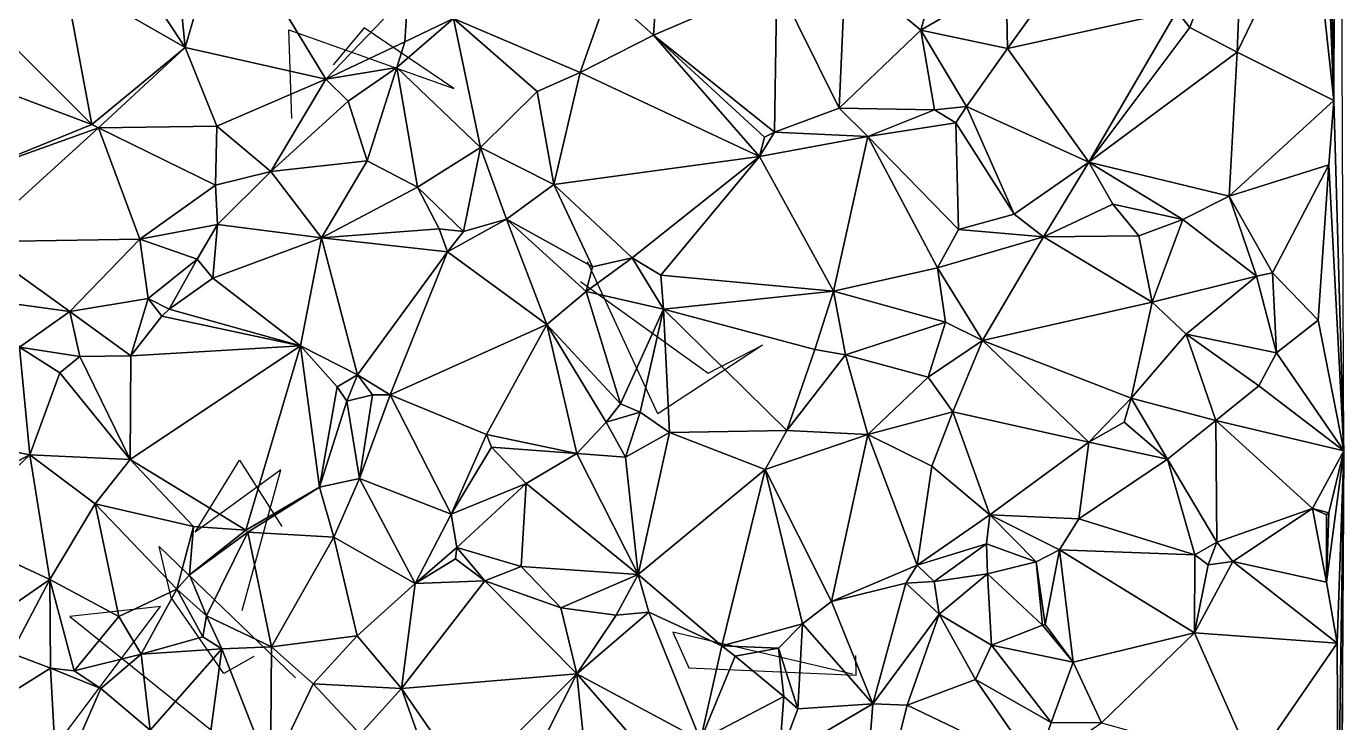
# Model space of a CAD drawing. Header units: metres. Extents: x -15 to 15.3, y -15.8 to 15.8.
# Drawn here: x 2.61 to 15, y -1.88 to 4.67 of the extents above; entities that cross this region are included whole.
import ezdxf

# ---------------------------------------------------------------- set-up
doc = ezdxf.new("R2010")
doc.units = ezdxf.units.M
doc.layers.add('CRACKS', color=1, linetype='Continuous')
doc.layers.add('STREET_MESH', color=7, linetype='Continuous')

msp = doc.modelspace()

# ---------------------------------------------------------------- linework, layer by layer
at = {"layer": 'CRACKS'}
for points in [[(5.108, 3.803, 0.1), (5.08, 4.637, 0.1), (6.634, 4.085, 0.1), (5.79, 4.655, 0.1), (5.497, 4.309, 0.1)], [(7.822, 2.27, 0.1), (9.022, 1.408, 0.1), (9.534, 1.673, 0.1), (8.549, 1.028, 0.1), (7.888, 2.456, 0.1)], [(4.643, -0.823, 0.1), (5.006, 0.501, 0.1), (4.2, -0.087, 0.1), (4.616, 0.59, 0.1), (5.014, -0.031, 0.1)], [(4.751, -1.256, 0.1), (4.471, -1.414, 0.1), (3.976, -0.699, 0.1), (3.861, -0.221, 0.1), (5.143, -1.455, 0.1)], [(4.296, -1.964, 0.1), (2.863, -2.131, 0.1), (3.876, -0.785, 0.1), (3.023, -0.877, 0.1), (4.409, -1.992, 0.1)], [(10.38, -1.422, 0.1), (8.692, -1.027, 0.1), (8.841, -1.36, 0.1), (10.414, -1.431, 0.1), (10.413, -1.246, 0.1)]]:
    msp.add_polyline3d(points, dxfattribs=at)
at = {"layer": 'STREET_MESH'}
for points in [[(14.79, 10.096), (14.906, 3.972), (14.94, 14.776)], [(14.94, 14.776), (14.906, 3.972), (14.998, 0.68)], [(14.79, 10.096), (14.816, 6.232), (14.906, 3.972)], [(14.816, 6.232), (14.699, 5.879), (14.906, 3.972)], [(14.059, 6.018), (13.429, 4.813), (13.553, 4.657)], [(13.995, 4.425), (14.059, 6.018), (13.553, 4.657)], [(13.995, 4.425), (14.699, 5.879), (14.059, 6.018)], [(14.699, 5.879), (13.995, 4.425), (14.906, 3.972)], [(3.417, 5.513), (4.106, 4.47), (3.984, 5.698)], [(4.106, 4.47), (4.478, 5.744), (3.984, 5.698)], [(5.428, 4.174), (4.478, 5.744), (4.106, 4.47)], [(6.201, 4.978), (4.478, 5.744), (5.428, 4.174)], [(4.106, 4.47), (3.417, 5.513), (2.973, 5.121)], [(11.022, 4.633), (11.282, 5.571), (10.315, 5.229)], [(11.824, 5.102), (11.282, 5.571), (11.022, 4.633)], [(11.824, 5.102), (11.839, 4.462), (12.515, 5.401)], [(11.839, 4.462), (13.429, 4.813), (12.515, 5.401)], [(9.669, 5.085), (10.256, 3.9), (10.315, 5.229)], [(10.256, 3.9), (11.022, 4.633), (10.315, 5.229)], [(2.291, 4.681), (3.23, 3.747), (2.973, 5.121)], [(3.23, 3.747), (4.106, 4.47), (2.973, 5.121)], [(8.511, 4.587), (9.646, 3.673), (9.669, 5.085)], [(8.542, 5.052), (8.511, 4.587), (9.669, 5.085)], [(9.646, 3.673), (10.256, 3.9), (9.669, 5.085)], [(11.839, 4.462), (11.824, 5.102), (11.022, 4.633)], [(6.173, 4.524), (6.201, 4.978), (5.428, 4.174)], [(6.201, 4.978), (6.173, 4.524), (6.629, 4.744)], [(7.821, 4.235), (8.081, 4.973), (6.629, 4.744)], [(8.081, 4.973), (7.821, 4.235), (8.511, 4.587)], [(8.542, 5.052), (8.081, 4.973), (8.511, 4.587)], [(6.882, 3.529), (6.629, 4.744), (6.097, 4.281)], [(6.629, 4.744), (6.173, 4.524), (6.097, 4.281)], [(6.882, 3.529), (7.416, 4.057), (6.629, 4.744)], [(7.416, 4.057), (7.821, 4.235), (6.629, 4.744)], [(11.839, 4.462), (12.602, 3.394), (13.429, 4.813)], [(13.429, 4.813), (12.602, 3.394), (13.553, 4.657)], [(3.23, 3.747), (2.291, 4.681), (2.286, 4.101)], [(8.511, 4.587), (7.821, 4.235), (9.507, 3.446)], [(9.553, 3.629), (8.511, 4.587), (9.507, 3.446)], [(9.553, 3.629), (9.646, 3.673), (8.511, 4.587)], [(11.022, 4.633), (10.256, 3.9), (11.152, 3.885)], [(11.452, 3.915), (11.022, 4.633), (11.152, 3.885)], [(11.452, 3.915), (11.839, 4.462), (11.022, 4.633)], [(12.602, 3.394), (13.995, 4.425), (13.553, 4.657)], [(3.23, 3.747), (3.291, 3.715), (4.106, 4.47)], [(4.106, 4.47), (3.291, 3.715), (4.405, 3.73)], [(5.428, 4.174), (4.106, 4.47), (4.405, 3.73)], [(6.173, 4.524), (5.428, 4.174), (6.097, 4.281)], [(11.839, 4.462), (11.452, 3.915), (12.602, 3.394)], [(13.922, 3.073), (13.995, 4.425), (12.602, 3.394)], [(13.995, 4.425), (13.922, 3.073), (14.906, 3.972)], [(5.428, 4.174), (5.639, 3.966), (6.097, 4.281)], [(5.639, 3.966), (5.817, 3.404), (6.097, 4.281)], [(5.817, 3.404), (6.29, 3.158), (6.097, 4.281)], [(6.29, 3.158), (6.882, 3.529), (6.097, 4.281)], [(7.821, 4.235), (7.416, 4.057), (7.571, 3.183)], [(9.507, 3.446), (7.821, 4.235), (7.571, 3.183)], [(3.23, 3.747), (2.286, 4.101), (2.101, 3.289)], [(4.911, 3.304), (5.428, 4.174), (4.405, 3.73)], [(5.428, 4.174), (4.911, 3.304), (5.639, 3.966)], [(5.639, 3.966), (4.911, 3.304), (5.817, 3.404)], [(7.416, 4.057), (6.882, 3.529), (7.571, 3.183)], [(13.922, 3.073), (14.857, 3.368), (14.906, 3.972)], [(14.906, 3.972), (14.857, 3.368), (14.998, 0.68)], [(10.525, 3.634), (10.256, 3.9), (9.646, 3.673)], [(10.256, 3.9), (10.525, 3.634), (11.152, 3.885)], [(10.525, 3.634), (11.352, 3.761), (11.152, 3.885)], [(11.352, 3.761), (11.452, 3.915), (11.152, 3.885)], [(11.901, 2.904), (11.452, 3.915), (11.352, 3.761)], [(11.452, 3.915), (11.901, 2.904), (12.602, 3.394)], [(3.291, 3.715), (3.23, 3.747), (2.101, 3.289)], [(3.291, 3.715), (4.391, 3.175), (4.405, 3.73)], [(4.391, 3.175), (4.911, 3.304), (4.405, 3.73)], [(10.525, 3.634), (11.377, 2.759), (11.352, 3.761)], [(11.377, 2.759), (11.901, 2.904), (11.352, 3.761)], [(3.291, 3.715), (2.101, 3.289), (2.112, 2.644)], [(3.682, 2.669), (3.291, 3.715), (2.112, 2.644)], [(4.391, 3.175), (3.291, 3.715), (3.682, 2.669)], [(9.646, 3.673), (9.553, 3.629), (9.507, 3.446)], [(10.525, 3.634), (9.646, 3.673), (9.507, 3.446)], [(10.525, 3.634), (9.507, 3.446), (10.203, 2.18)], [(11.18, 2.398), (10.525, 3.634), (10.203, 2.18)], [(10.525, 3.634), (11.18, 2.398), (11.377, 2.759)], [(6.882, 3.529), (6.29, 3.158), (6.724, 2.74)], [(7.127, 2.857), (6.882, 3.529), (6.724, 2.74)], [(6.882, 3.529), (7.127, 2.857), (7.571, 3.183)], [(4.911, 3.304), (5.388, 2.681), (5.817, 3.404)], [(5.388, 2.681), (6.29, 3.158), (5.817, 3.404)], [(8.308, 2.492), (9.507, 3.446), (7.571, 3.183)], [(9.507, 3.446), (8.308, 2.492), (8.579, 2.33)], [(10.203, 2.18), (9.507, 3.446), (8.579, 2.33)], [(11.901, 2.904), (12.177, 2.689), (12.602, 3.394)], [(12.602, 3.394), (12.177, 2.689), (12.829, 2.999)], [(13.486, 2.853), (12.602, 3.394), (12.829, 2.999)], [(13.922, 3.073), (12.602, 3.394), (13.486, 2.853)], [(14.857, 3.368), (13.922, 3.073), (14.329, 2.351)], [(14.857, 3.368), (14.329, 2.351), (14.759, 1.907)], [(14.857, 3.368), (14.759, 1.907), (14.998, 0.68)], [(4.41, 2.805), (4.911, 3.304), (4.391, 3.175)], [(4.911, 3.304), (4.41, 2.805), (5.388, 2.681)], [(4.41, 2.805), (4.391, 3.175), (3.682, 2.669)], [(5.388, 2.681), (6.493, 2.767), (6.29, 3.158)], [(6.29, 3.158), (6.493, 2.767), (6.724, 2.74)], [(7.127, 2.857), (7.936, 2.409), (7.571, 3.183)], [(7.936, 2.409), (8.308, 2.492), (7.571, 3.183)], [(12.177, 2.689), (13.071, 2.7), (12.829, 2.999)], [(13.071, 2.7), (13.486, 2.853), (12.829, 2.999)], [(13.922, 3.073), (13.486, 2.853), (14.179, 2.32)], [(14.329, 2.351), (13.922, 3.073), (14.179, 2.32)], [(6.574, 2.549), (7.127, 2.857), (6.724, 2.74)], [(7.127, 2.857), (6.574, 2.549), (7.506, 1.865)], [(7.875, 2.178), (7.127, 2.857), (7.506, 1.865)], [(7.875, 2.178), (7.936, 2.409), (7.127, 2.857)], [(11.901, 2.904), (11.377, 2.759), (12.177, 2.689)], [(13.071, 2.7), (13.196, 2.075), (13.486, 2.853)], [(13.486, 2.853), (13.196, 2.075), (14.179, 2.32)], [(4.221, 2.482), (4.41, 2.805), (3.682, 2.669)], [(4.41, 2.805), (4.221, 2.482), (4.367, 2.302)], [(4.41, 2.805), (4.367, 2.302), (5.388, 2.681)], [(6.493, 2.767), (5.388, 2.681), (6.574, 2.549)], [(6.493, 2.767), (6.574, 2.549), (6.724, 2.74)], [(11.377, 2.759), (11.18, 2.398), (12.177, 2.689)], [(3.023, 1.988), (3.682, 2.669), (2.112, 2.644)], [(2.267, 2.091), (3.023, 1.988), (2.112, 2.644)], [(3.759, 2.112), (3.682, 2.669), (3.023, 1.988)], [(3.759, 2.112), (4.221, 2.482), (3.682, 2.669)], [(5.388, 2.681), (4.367, 2.302), (5.191, 1.666)], [(5.727, 1.393), (5.388, 2.681), (5.191, 1.666)], [(5.388, 2.681), (5.727, 1.393), (6.574, 2.549)], [(11.18, 2.398), (11.603, 1.717), (12.177, 2.689)], [(11.603, 1.717), (13.196, 2.075), (12.177, 2.689)], [(13.196, 2.075), (13.071, 2.7), (12.177, 2.689)], [(4.221, 2.482), (3.759, 2.112), (3.957, 2.011)], [(4.367, 2.302), (4.221, 2.482), (3.957, 2.011)], [(5.727, 1.393), (6.033, 1.206), (6.574, 2.549)], [(6.574, 2.549), (6.033, 1.206), (7.506, 1.865)], [(7.936, 2.409), (7.875, 2.178), (8.308, 2.492)], [(7.875, 2.178), (8.603, 2.01), (8.308, 2.492)], [(8.308, 2.492), (8.603, 2.01), (8.579, 2.33)], [(11.254, 1.887), (11.18, 2.398), (10.203, 2.18)], [(11.603, 1.717), (11.18, 2.398), (11.254, 1.887)], [(5.191, 1.666), (4.367, 2.302), (3.957, 2.011)], [(8.603, 2.01), (10.203, 2.18), (8.579, 2.33)], [(14.179, 2.32), (13.196, 2.075), (13.516, 1.775)], [(14.365, 1.6), (14.179, 2.32), (13.516, 1.775)], [(14.365, 1.6), (14.329, 2.351), (14.179, 2.32)], [(14.329, 2.351), (14.365, 1.6), (14.759, 1.907)], [(3.595, 1.572), (3.759, 2.112), (3.023, 1.988)], [(3.887, 1.944), (3.759, 2.112), (3.595, 1.572)], [(3.759, 2.112), (3.887, 1.944), (3.957, 2.011)], [(8.2, 1.122), (7.875, 2.178), (7.506, 1.865)], [(8.603, 2.01), (7.875, 2.178), (8.2, 1.122)], [(8.603, 2.01), (10.027, 1.631), (10.203, 2.18)], [(10.203, 2.18), (10.027, 1.631), (10.316, 1.582)], [(11.254, 1.887), (10.203, 2.18), (10.316, 1.582)], [(2.267, 2.091), (2.55, 1.652), (3.023, 1.988)], [(2.55, 1.652), (3.115, 1.567), (3.023, 1.988)], [(3.115, 1.567), (3.595, 1.572), (3.023, 1.988)], [(3.887, 1.944), (5.191, 1.666), (3.957, 2.011)], [(8.385, 1.042), (8.603, 2.01), (8.2, 1.122)], [(8.603, 2.01), (8.385, 1.042), (8.66, 0.851)], [(9.763, 0.869), (8.603, 2.01), (8.66, 0.851)], [(8.603, 2.01), (9.763, 0.869), (10.027, 1.631)], [(13.196, 2.075), (11.603, 1.717), (13, 1.174)], [(13.196, 2.075), (13, 1.174), (13.516, 1.775)], [(3.887, 1.944), (3.595, 1.572), (5.191, 1.666)], [(7.506, 1.865), (6.033, 1.206), (6.94, 0.832)], [(7.789, 0.654), (7.506, 1.865), (6.94, 0.832)], [(8.066, 0.949), (7.506, 1.865), (7.789, 0.654)], [(8.066, 0.949), (8.2, 1.122), (7.506, 1.865)], [(11.092, 1.371), (11.254, 1.887), (10.316, 1.582)], [(11.603, 1.717), (11.254, 1.887), (11.092, 1.371)], [(14.759, 1.907), (14.365, 1.6), (14.998, 0.68)], [(13, 1.174), (13.796, 0.964), (13.516, 1.775)], [(13.796, 0.964), (14.199, 1.29), (13.516, 1.775)], [(14.199, 1.29), (14.365, 1.6), (13.516, 1.775)], [(2.55, 1.652), (1.801, 0.812), (2.646, 0.641)], [(3.115, 1.567), (2.55, 1.652), (2.928, 1.412)], [(2.928, 1.412), (2.55, 1.652), (2.646, 0.641)], [(5.191, 1.666), (3.595, 1.572), (3.59, 0.596)], [(4.678, -0.067), (5.191, 1.666), (3.59, 0.596)], [(4.678, -0.067), (5.369, 0.338), (5.191, 1.666)], [(5.369, 0.338), (5.535, 1.281), (5.191, 1.666)], [(5.535, 1.281), (5.727, 1.393), (5.191, 1.666)], [(10.027, 1.631), (9.763, 0.869), (10.316, 1.582)], [(11.323, 1.044), (11.603, 1.717), (11.092, 1.371)], [(11.603, 1.717), (11.323, 1.044), (12.603, 0.761)], [(13, 1.174), (11.603, 1.717), (12.603, 0.761)], [(3.115, 1.567), (2.928, 1.412), (3.59, 0.596)], [(3.595, 1.572), (3.115, 1.567), (3.59, 0.596)], [(9.763, 0.869), (10.523, 0.832), (10.316, 1.582)], [(10.523, 0.832), (11.092, 1.371), (10.316, 1.582)], [(14.365, 1.6), (14.199, 1.29), (14.998, 0.68)], [(3.59, 0.596), (2.928, 1.412), (2.646, 0.641)], [(5.628, 1.145), (5.727, 1.393), (5.535, 1.281)], [(5.867, 1.206), (5.727, 1.393), (5.628, 1.145)], [(5.727, 1.393), (5.867, 1.206), (6.033, 1.206)], [(10.523, 0.832), (11.323, 1.044), (11.092, 1.371)], [(5.369, 0.338), (5.628, 1.145), (5.535, 1.281)], [(14.199, 1.29), (13.796, 0.964), (14.998, 0.68)], [(5.628, 1.145), (5.369, 0.338), (5.746, 0.418)], [(5.867, 1.206), (5.628, 1.145), (5.746, 0.418)], [(6.033, 1.206), (5.867, 1.206), (5.746, 0.418)], [(6.608, 0.082), (6.033, 1.206), (5.746, 0.418)], [(6.033, 1.206), (6.608, 0.082), (6.94, 0.832)], [(8.066, 0.949), (8.385, 1.042), (8.2, 1.122)], [(12.934, 0.948), (13, 1.174), (12.603, 0.761)], [(13.342, 0.599), (13, 1.174), (12.934, 0.948)], [(13, 1.174), (13.342, 0.599), (13.796, 0.964)], [(8.385, 1.042), (8.066, 0.949), (8.245, 0.62)], [(8.66, 0.851), (8.385, 1.042), (8.245, 0.62)], [(11.125, 0.535), (11.323, 1.044), (10.523, 0.832)], [(11.323, 1.044), (11.125, 0.535), (11.67, 0.077)], [(11.323, 1.044), (11.67, 0.077), (12.603, 0.761)], [(8.066, 0.949), (7.789, 0.654), (8.245, 0.62)], [(9.56, 0.502), (9.763, 0.869), (8.66, 0.851)], [(10.523, 0.832), (9.763, 0.869), (9.56, 0.502)], [(13.342, 0.599), (12.934, 0.948), (12.603, 0.761)], [(13.342, 0.599), (13.805, -0.181), (13.796, 0.964)], [(13.796, 0.964), (14.704, 0.136), (14.998, 0.68)], [(13.805, -0.181), (14.704, 0.136), (13.796, 0.964)], [(1.801, 0.812), (1.889, 0.256), (2.646, 0.641)], [(6.608, 0.082), (6.985, 0.712), (6.94, 0.832)], [(6.985, 0.712), (7.789, 0.654), (6.94, 0.832)], [(8.365, -0.484), (8.66, 0.851), (8.245, 0.62)], [(9.56, 0.502), (8.66, 0.851), (8.365, -0.484)], [(10.523, 0.832), (9.56, 0.502), (10.182, -0.739)], [(10.989, -0.396), (10.523, 0.832), (10.182, -0.739)], [(11.125, 0.535), (10.523, 0.832), (10.989, -0.396)], [(11.67, 0.077), (12.508, 0.041), (12.603, 0.761)], [(12.508, 0.041), (13.342, 0.599), (12.603, 0.761)], [(1.878, -0.085), (2.834, -0.531), (2.646, 0.641)], [(1.889, 0.256), (1.878, -0.085), (2.646, 0.641)], [(3.262, 0.18), (3.59, 0.596), (2.646, 0.641)], [(2.834, -0.531), (3.262, 0.18), (2.646, 0.641)], [(6.608, 0.082), (7.313, 0.371), (6.985, 0.712)], [(6.985, 0.712), (7.313, 0.371), (7.789, 0.654)], [(7.789, 0.654), (7.313, 0.371), (8.365, -0.484)], [(7.789, 0.654), (8.365, -0.484), (8.245, 0.62)], [(14.704, 0.136), (14.857, 0.096), (14.998, 0.68)], [(14.837, -0.556), (14.937, -1.13), (14.998, 0.68)], [(14.857, 0.096), (14.837, -0.556), (14.998, 0.68)], [(14.945, -8.272), (14.933, -14.673), (14.998, 0.68)], [(14.937, -1.13), (14.946, -2.927), (14.998, 0.68)], [(14.946, -2.927), (14.945, -8.272), (14.998, 0.68)], [(3.59, 0.596), (3.262, 0.18), (4.184, -0.033)], [(4.678, -0.067), (3.59, 0.596), (4.184, -0.033)], [(9.152, -1.154), (9.56, 0.502), (8.365, -0.484)], [(9.56, 0.502), (9.152, -1.154), (9.909, -0.947)], [(9.56, 0.502), (9.909, -0.947), (10.182, -0.739)], [(11.67, 0.077), (11.125, 0.535), (10.989, -0.396)], [(13.342, 0.599), (12.508, 0.041), (13.599, -0.298)], [(13.805, -0.181), (13.342, 0.599), (13.599, -0.298)], [(5.369, 0.338), (5.504, -0.134), (5.746, 0.418)], [(5.504, -0.134), (6.269, -0.568), (5.746, 0.418)], [(6.269, -0.568), (6.608, 0.082), (5.746, 0.418)], [(4.678, -0.067), (4.695, -0.085), (5.369, 0.338)], [(5.369, 0.338), (4.695, -0.085), (5.504, -0.134)], [(6.608, 0.082), (6.662, -0.229), (7.313, 0.371)], [(6.662, -0.229), (7.267, -0.409), (7.313, 0.371)], [(7.313, 0.371), (7.267, -0.409), (8.365, -0.484)], [(3.483, -0.879), (3.262, 0.18), (2.834, -0.531)], [(3.483, -0.879), (4.029, -0.623), (3.262, 0.18)], [(3.262, 0.18), (4.029, -0.623), (4.184, -0.033)], [(13.805, -0.181), (13.956, -0.361), (14.704, 0.136)], [(14.704, 0.136), (13.956, -0.361), (14.837, -0.556)], [(14.836, 0.076), (14.704, 0.136), (14.837, -0.556)], [(14.836, 0.076), (14.857, 0.096), (14.704, 0.136)], [(6.269, -0.568), (6.662, -0.229), (6.608, 0.082)], [(11.639, -0.196), (11.67, 0.077), (10.989, -0.396)], [(11.67, 0.077), (11.639, -0.196), (12.107, -0.364)], [(12.325, -0.253), (11.67, 0.077), (12.107, -0.364)], [(12.325, -0.253), (12.508, 0.041), (11.67, 0.077)], [(12.508, 0.041), (12.325, -0.253), (13.599, -0.298)], [(14.857, 0.096), (14.836, 0.076), (14.837, -0.556)], [(1.878, -0.085), (2.321, -0.886), (2.834, -0.531)], [(4.029, -0.623), (4.147, -0.488), (4.184, -0.033)], [(4.147, -0.488), (4.678, -0.067), (4.184, -0.033)], [(4.678, -0.067), (4.147, -0.488), (4.695, -0.085)], [(4.695, -0.085), (4.147, -0.488), (4.307, -0.872)], [(4.918, -1.163), (4.695, -0.085), (4.307, -0.872)], [(4.695, -0.085), (4.918, -1.163), (5.504, -0.134)], [(4.918, -1.163), (5.725, -1.061), (5.504, -0.134)], [(5.725, -1.061), (6.269, -0.568), (5.504, -0.134)], [(6.662, -0.229), (6.269, -0.568), (6.648, -0.336)], [(6.924, -0.544), (6.662, -0.229), (6.648, -0.336)], [(6.662, -0.229), (6.924, -0.544), (7.267, -0.409)], [(11.149, -0.551), (11.639, -0.196), (10.989, -0.396)], [(11.649, -0.478), (11.639, -0.196), (11.149, -0.551)], [(11.639, -0.196), (11.649, -0.478), (12.107, -0.364)], [(13.724, -0.394), (13.805, -0.181), (13.599, -0.298)], [(13.956, -0.361), (13.805, -0.181), (13.724, -0.394)], [(6.269, -0.568), (6.924, -0.544), (6.648, -0.336)], [(11.649, -0.478), (12.165, -0.961), (12.107, -0.364)], [(12.192, -0.954), (12.325, -0.253), (12.107, -0.364)], [(12.165, -0.961), (12.192, -0.954), (12.107, -0.364)], [(12.325, -0.253), (12.192, -0.954), (12.456, -1.309)], [(12.325, -0.253), (13.595, -1.033), (13.599, -0.298)], [(13.595, -1.033), (12.325, -0.253), (12.456, -1.309)], [(13.595, -1.033), (13.724, -0.394), (13.599, -0.298)], [(13.595, -1.033), (13.956, -0.361), (13.724, -0.394)], [(13.956, -0.361), (13.595, -1.033), (14.937, -1.13)], [(13.956, -0.361), (14.937, -1.13), (14.837, -0.556)], [(4.147, -0.488), (4.029, -0.623), (4.307, -0.872)], [(7.267, -0.409), (6.924, -0.544), (7.638, -0.798)], [(7.267, -0.409), (7.638, -0.798), (8.365, -0.484)], [(7.638, -0.798), (8.157, -0.865), (8.365, -0.484)], [(8.157, -0.865), (8.467, -0.838), (8.365, -0.484)], [(8.467, -0.838), (9.152, -1.154), (8.365, -0.484)], [(10.882, -0.566), (10.989, -0.396), (10.182, -0.739)], [(10.882, -0.566), (11.149, -0.551), (10.989, -0.396)], [(11.196, -0.856), (11.649, -0.478), (11.149, -0.551)], [(11.649, -0.478), (11.196, -0.856), (11.686, -1.149)], [(12.165, -0.961), (11.649, -0.478), (11.686, -1.149)], [(2.321, -0.886), (2.472, -1.224), (2.834, -0.531)], [(2.834, -0.531), (2.472, -1.224), (2.841, -1.363)], [(3.063, -1.388), (2.834, -0.531), (2.841, -1.363)], [(3.063, -1.388), (3.483, -0.879), (2.834, -0.531)], [(6.269, -0.568), (5.725, -1.061), (6.142, -1.556)], [(6.924, -0.544), (6.142, -1.556), (7.789, -1.419)], [(6.924, -0.544), (6.269, -0.568), (6.142, -1.556)], [(7.638, -0.798), (6.924, -0.544), (7.789, -1.419)], [(10.572, -1.698), (10.882, -0.566), (10.182, -0.739)], [(11.196, -0.856), (10.882, -0.566), (10.572, -1.698)], [(10.882, -0.566), (11.196, -0.856), (11.149, -0.551)], [(3.694, -1.234), (4.029, -0.623), (3.483, -0.879)], [(4.029, -0.623), (3.694, -1.234), (4.274, -1.07)], [(4.307, -0.872), (4.029, -0.623), (4.274, -1.07)], [(9.909, -0.947), (10.572, -1.698), (10.182, -0.739)], [(8.157, -0.865), (7.638, -0.798), (7.789, -1.419)], [(8.467, -0.838), (8.157, -0.865), (7.789, -1.419)], [(8.952, -2.041), (8.467, -0.838), (7.789, -1.419)], [(8.952, -2.041), (9.152, -1.154), (8.467, -0.838)], [(10.893, -1.711), (11.196, -0.856), (10.572, -1.698)], [(11.196, -0.856), (10.893, -1.711), (11.537, -1.471)], [(11.196, -0.856), (11.537, -1.471), (11.686, -1.149)], [(3.063, -1.388), (3.694, -1.234), (3.483, -0.879)], [(4.451, -1.183), (4.307, -0.872), (4.274, -1.07)], [(4.451, -1.183), (4.918, -1.163), (4.307, -0.872)], [(9.152, -1.154), (9.685, -1.176), (9.909, -0.947)], [(9.685, -1.176), (9.865, -1.747), (9.909, -0.947)], [(9.865, -1.747), (10.572, -1.698), (9.909, -0.947)], [(12.456, -1.309), (12.165, -0.961), (11.686, -1.149)], [(12.192, -0.954), (12.165, -0.961), (12.456, -1.309)], [(3.694, -1.234), (4.451, -1.183), (4.274, -1.07)], [(5.725, -1.061), (4.918, -1.163), (5.31, -1.51)], [(6.142, -1.556), (5.725, -1.061), (5.31, -1.51)], [(13.595, -1.033), (12.456, -1.309), (12.72, -1.877)], [(14.146, -2.277), (13.595, -1.033), (12.72, -1.877)], [(13.595, -1.033), (14.146, -2.277), (14.937, -1.13)], [(2.472, -1.224), (2.293, -1.706), (2.841, -1.363)], [(3.694, -1.234), (3.063, -1.388), (3.313, -1.556)], [(3.694, -1.234), (3.313, -1.556), (3.779, -1.946)], [(4.451, -1.183), (3.694, -1.234), (3.779, -1.946)], [(4.451, -1.183), (3.779, -1.946), (4.287, -2.398)], [(4.451, -1.183), (4.287, -2.398), (4.908, -2.351)], [(4.918, -1.163), (4.451, -1.183), (4.908, -2.351)], [(4.918, -1.163), (4.908, -2.351), (5.31, -1.51)], [(8.952, -2.041), (9.278, -1.251), (9.152, -1.154)], [(9.278, -1.251), (9.685, -1.176), (9.152, -1.154)], [(9.735, -1.63), (9.685, -1.176), (9.278, -1.251)], [(9.685, -1.176), (9.735, -1.63), (9.865, -1.747)], [(11.537, -1.471), (12.247, -1.875), (11.686, -1.149)], [(12.247, -1.875), (12.456, -1.309), (11.686, -1.149)], [(14.937, -1.13), (14.146, -2.277), (14.946, -2.927)], [(9.735, -1.63), (9.278, -1.251), (8.952, -2.041)], [(12.456, -1.309), (12.247, -1.875), (12.72, -1.877)], [(2.841, -1.363), (2.293, -1.706), (2.902, -2.495)], [(3.313, -1.556), (2.841, -1.363), (2.902, -2.495)], [(3.313, -1.556), (3.063, -1.388), (2.841, -1.363)], [(6.142, -1.556), (6.758, -2.447), (7.789, -1.419)], [(6.758, -2.447), (7.253, -2.476), (7.789, -1.419)], [(7.253, -2.476), (7.927, -2.745), (7.789, -1.419)], [(7.789, -1.419), (7.927, -2.745), (8.66, -2.414)], [(8.952, -2.041), (7.789, -1.419), (8.66, -2.414)], [(11.537, -1.471), (10.893, -1.711), (12.104, -2.292)], [(12.247, -1.875), (11.537, -1.471), (12.104, -2.292)], [(3.313, -1.556), (2.902, -2.495), (3.779, -1.946)], [(4.908, -2.351), (5.751, -1.985), (5.31, -1.51)], [(5.751, -1.985), (6.142, -1.556), (5.31, -1.51)], [(6.142, -1.556), (5.751, -1.985), (6.476, -2.503)], [(6.758, -2.447), (6.142, -1.556), (6.476, -2.503)], [(2.902, -2.495), (2.293, -1.706), (2.235, -2.51)], [(9.735, -1.63), (8.952, -2.041), (9.691, -2.218)], [(9.865, -1.747), (9.735, -1.63), (9.691, -2.218)], [(10.572, -1.698), (9.691, -2.218), (10.432, -3.543)], [(9.865, -1.747), (9.691, -2.218), (10.572, -1.698)], [(10.893, -1.711), (10.572, -1.698), (10.432, -3.543)], [(12.104, -2.292), (10.893, -1.711), (10.432, -3.543)], [(12.247, -1.875), (12.104, -2.292), (12.72, -1.877)]]:
    msp.add_3dface(points, dxfattribs=at)

doc.saveas('drawing.dxf')
